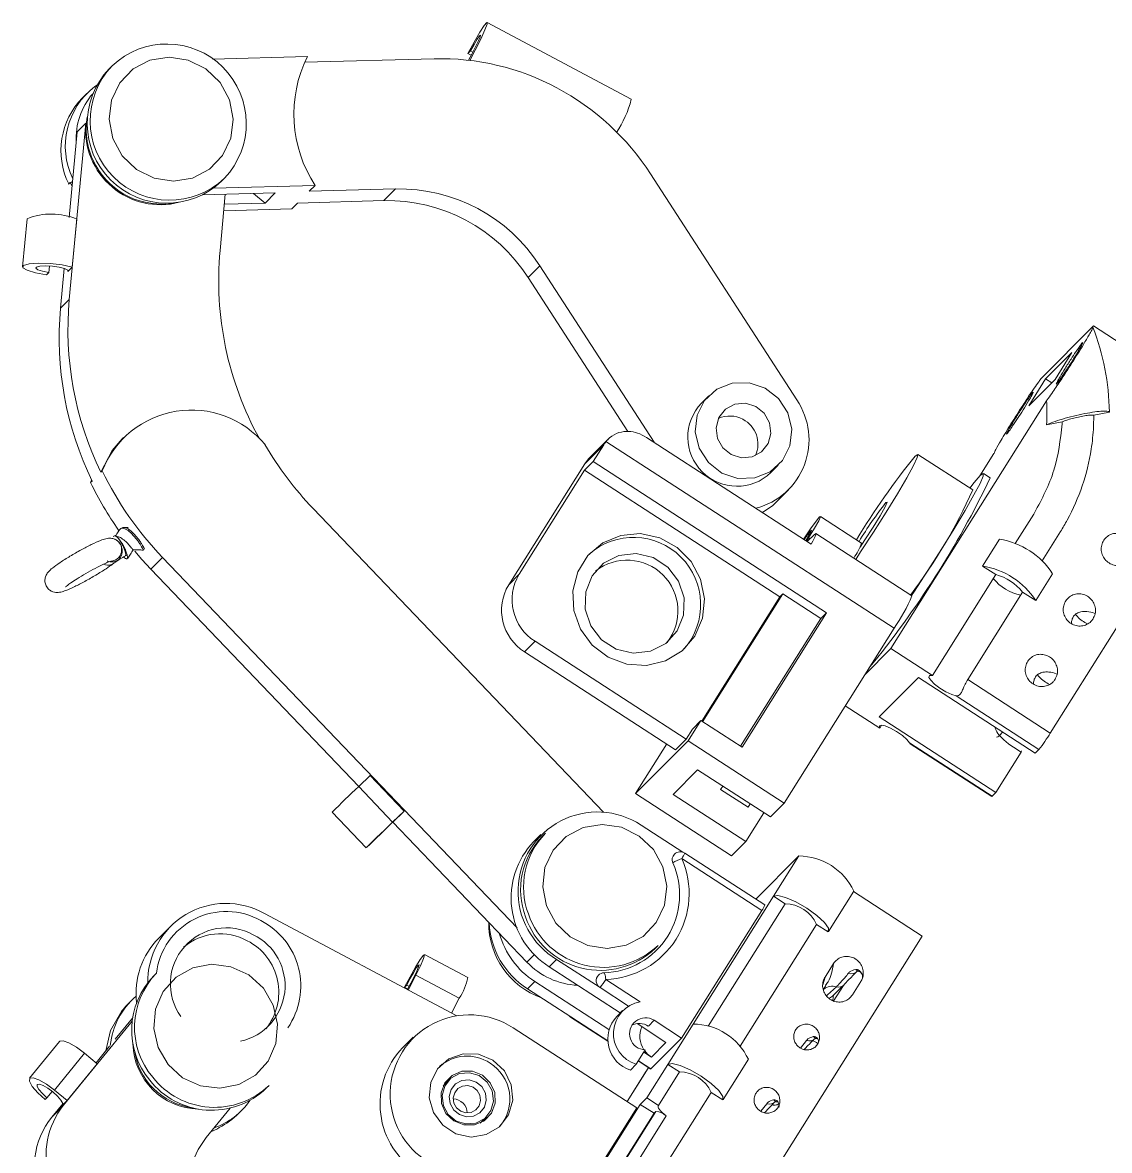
# Model space of a CAD drawing. Header units: millimetres. Extents: x 0 to 1189, y 0 to 841.
# Drawn here: x 272.78 to 286.06, y 567.4 to 581.17 of the extents above; entities that cross this region are included whole.
import ezdxf

# ---------------------------------------------------------------- set-up
doc = ezdxf.new("R2010")
doc.units = ezdxf.units.MM
doc.layers.get('0').update_dxf_attribs({"lineweight": 18})

msp = doc.modelspace()

# ---------------------------------------------------------------- linework, layer by layer
at = {"color": 7, "linetype": 'Continuous', "lineweight": 15}
for p, q in [((280.218, 580.2312), (278.4576, 581.1682)), ((275.1052, 580.7218), (276.2633, 580.7535)), ((278.2549, 580.8237), (278.2232, 580.792)), ((278.2232, 580.792), (278.2646, 580.7699)), ((278.2549, 580.8237), (278.285, 580.8077)), ((273.8777, 580.6389), (273.842, 580.6031)), ((276.2297, 580.683), (277.8122, 580.7263)), ((273.6679, 580.3871), (273.692, 580.4045)), ((273.5707, 580.3028), (273.5171, 580.2492)), ((273.3557, 577.7895), (273.5577, 579.9401)), ((273.5577, 579.9401), (273.4507, 579.8328)), ((273.3528, 578.7904), (273.4507, 579.8328)), ((275.2153, 579.2328), (275.251, 579.2686)), ((280.4528, 579.3208), (282.2379, 576.562)), ((273.3661, 579.2167), (273.3483, 579.1988)), ((273.3887, 579.1724), (273.3661, 579.2167)), ((276.3581, 579.1799), (275.1149, 579.1459)), ((276.2867, 579.1083), (276.3581, 579.1799)), ((277.34, 579.1372), (276.2867, 579.1083)), ((277.1972, 578.9941), (277.34, 579.1372)), ((275.8708, 579.0883), (274.9827, 579.064)), ((275.2605, 579.0716), (275.1961, 578.3857)), ((275.7459, 578.9631), (275.2491, 578.9495)), ((275.6045, 579.081), (275.7459, 578.9631)), ((275.8708, 579.0883), (275.7459, 578.9631)), ((276.0726, 578.8937), (276.144, 578.9653)), ((277.1972, 578.9941), (276.144, 578.9653)), ((276.0726, 578.8937), (275.2417, 578.871)), ((272.8398, 578.7736), (272.7848, 578.188)), ((273.4476, 578.7687), (273.3926, 578.1831)), ((273.1148, 578.1961), (273.1076, 578.1185)), ((273.2487, 577.6822), (273.2942, 578.1665)), ((273.3392, 578.1295), (273.3926, 578.1831)), ((279.1004, 578.2002), (278.9576, 578.0571)), ((280.4954, 576.0442), (279.1004, 578.2002)), ((273.079, 578.0899), (273.1076, 578.1185)), ((280.1747, 576.1762), (278.9576, 578.0571)), ((273.2487, 577.6822), (273.3557, 577.7895)), ((285.2203, 576.8207), (285.8627, 577.4645)), ((285.8627, 577.4645), (285.8546, 577.4514)), ((285.8627, 577.4645), (286.2818, 577.193)), ((285.7297, 577.2527), (285.7284, 577.2507)), ((285.599, 577.1394), (285.2778, 576.8175)), ((285.3928, 576.8112), (285.599, 577.1394)), ((285.2778, 576.8175), (285.0716, 576.4893)), ((285.0716, 576.4893), (285.3928, 576.8112)), ((285.2121, 576.8076), (285.2203, 576.8207)), ((285.3515, 576.7698), (285.2778, 576.8175)), ((281.1635, 576.6117), (281.0743, 576.5223)), ((285.2889, 576.5511), (283.388, 573.5258)), ((285.0873, 576.6088), (285.086, 576.6069)), ((285.8641, 576.2354), (285.868, 576.3748)), ((285.868, 576.3748), (286.056, 576.4134)), ((285.2893, 576.2561), (285.4803, 576.2953)), ((285.4803, 576.2953), (285.479, 576.2686)), ((274.0188, 576.1031), (274.0009, 576.0852)), ((279.9329, 576.0791), (279.701, 575.8466)), ((280.4022, 576.1046), (282.4135, 574.8017)), ((279.8809, 576.0138), (279.6489, 575.7813)), ((279.7517, 575.8083), (279.8809, 576.0138)), ((283.4263, 573.7744), (279.909, 576.0527)), ((279.6482, 575.7045), (279.7517, 575.8083)), ((279.7517, 575.8083), (282.6012, 573.9625)), ((284.387, 575.4626), (283.7166, 575.8969)), ((284.4753, 575.635), (284.6465, 575.9073)), ((273.7587, 575.6958), (273.7409, 575.6779)), ((278.7209, 574.3043), (279.6489, 575.7813)), ((279.6482, 575.7045), (278.8494, 574.433)), ((279.6482, 575.7045), (282.0337, 574.1593)), ((281.9238, 575.6747), (282.013, 575.7641)), ((284.6013, 575.6098), (284.5175, 575.6641)), ((273.6277, 575.5833), (273.616, 575.5528)), ((273.616, 575.5528), (273.6338, 575.5706)), ((281.9934, 575.3197), (282.1361, 575.4628)), ((276.3328, 575.2357), (279.8797, 571.5309)), ((283.0308, 574.8147), (282.528, 575.1405)), ((285.1316, 575.1672), (284.9055, 574.8073)), ((285.1422, 575.1843), (285.1316, 575.1672)), ((274.0025, 575.0005), (273.9854, 574.9913)), ((274.0738, 575.004), (274.0228, 575.005)), ((273.9224, 574.9119), (273.891, 574.894)), ((273.9176, 574.8582), (273.9104, 574.8612)), ((273.9403, 574.8926), (273.9314, 574.8928)), ((282.3578, 574.8378), (282.3819, 574.8763)), ((282.4553, 574.9194), (282.3675, 574.8315)), ((283.6454, 574.1706), (282.4721, 574.9307)), ((284.7135, 574.8608), (284.5073, 574.5326)), ((285.236, 574.5978), (285.4601, 574.9545)), ((274.2581, 574.729), (274.2666, 574.7335)), ((285.3349, 572.4956), (286.7785, 574.7932)), ((273.8894, 574.5612), (273.873, 574.5512)), ((274.058, 574.6218), (274.07, 574.6282)), ((274.0683, 574.6314), (274.0662, 574.64)), ((274.4925, 574.6395), (274.3497, 574.4964)), ((278.8236, 570.1156), (274.4925, 574.6395)), ((276.8903, 571.8428), (274.3497, 574.4964)), ((278.7209, 574.3043), (278.8494, 574.433)), ((284.6676, 574.4287), (283.8943, 573.1979)), ((284.5073, 574.5326), (284.6676, 574.4287)), ((285.3626, 574.4403), (285.1564, 574.1121)), ((281.0788, 572.6396), (282.0337, 574.1593)), ((281.0882, 572.6335), (282.0694, 574.1951)), ((282.0694, 574.1951), (282.0337, 574.1593)), ((282.5334, 573.8945), (282.0694, 574.1951)), ((284.3258, 573.1493), (284.9961, 574.216)), ((284.9961, 574.216), (285.1564, 574.1121)), ((281.5522, 572.3329), (282.5334, 573.8945)), ((281.57, 572.3214), (282.6012, 573.9625)), ((282.5334, 573.8945), (282.6012, 573.9625)), ((282.0858, 571.6409), (283.4263, 573.7744)), ((279.0428, 573.615), (278.9144, 573.4862)), ((279.0428, 573.615), (280.8866, 572.4207)), ((280.7581, 572.2919), (278.9144, 573.4862)), ((283.388, 573.5258), (283.0696, 573.2067)), ((283.388, 573.5258), (283.8943, 573.1979)), ((283.7268, 573.1739), (283.245, 572.691)), ((283.7268, 573.1739), (285.1515, 572.251)), ((284.3258, 573.1493), (285.3349, 572.4956)), ((285.1961, 572.2957), (284.187, 572.9494)), ((282.8309, 572.8268), (283.2519, 572.5541)), ((280.9125, 572.4009), (281.0672, 572.6471)), ((280.9637, 572.5434), (281.0672, 572.6471)), ((281.0672, 572.6471), (281.57, 572.3214)), ((283.245, 572.691), (284.6697, 571.7682)), ((280.8866, 572.4207), (280.9637, 572.5434)), ((283.2519, 572.5541), (283.2752, 572.5912)), ((280.2701, 571.7571), (280.9125, 572.4009)), ((280.6501, 572.3619), (280.2701, 571.7571)), ((280.8866, 572.4207), (280.7581, 572.2919)), ((280.9125, 572.4009), (282.0858, 571.6409)), ((283.616, 572.3771), (284.6251, 571.7235)), ((283.6244, 572.3642), (284.6194, 571.7197)), ((284.9799, 572.2618), (284.6697, 571.7682)), ((285.1515, 572.251), (285.1961, 572.2957)), ((277.0292, 571.9753), (276.8892, 571.8417)), ((277.0292, 571.9753), (277.4441, 571.5419)), ((281.0276, 572.0468), (280.7276, 571.7461)), ((281.9163, 571.4711), (281.0276, 572.0468)), ((276.8892, 571.8417), (277.3041, 571.4083)), ((281.3092, 571.8076), (281.3345, 571.848)), ((281.6444, 571.5905), (281.3092, 571.8076)), ((280.2701, 571.7571), (281.4434, 570.9971)), ((280.7276, 571.7461), (281.6163, 571.1704)), ((284.6251, 571.7235), (284.6697, 571.7682)), ((276.5649, 571.5284), (276.9798, 571.095)), ((277.4441, 571.5419), (277.3041, 571.4083)), ((277.3798, 571.4775), (277.4441, 571.5419)), ((281.6444, 571.5905), (281.6666, 571.6329)), ((281.6444, 571.5905), (281.6698, 571.6308)), ((281.9163, 571.4711), (282.0858, 571.6409)), ((278.9422, 569.6996), (277.3059, 571.4087)), ((281.8374, 571.5222), (281.6163, 571.1704)), ((277.1756, 571.2796), (277.2042, 571.3082)), ((277.2026, 571.3098), (277.2042, 571.3082)), ((279.1141, 571.2575), (279.0249, 571.1681)), ((279.171, 571.2721), (279.1353, 571.2363)), ((280.3375, 571.3717), (280.8479, 571.0411)), ((281.4434, 570.9971), (281.6163, 571.1704)), ((281.8488, 570.3964), (280.8704, 571.0303)), ((282.2624, 570.9942), (281.7378, 570.4684)), ((281.9531, 570.5019), (282.2624, 570.9942)), ((281.8123, 570.3304), (280.8339, 570.9642)), ((282.627, 570.0719), (282.9364, 570.5643)), ((280.9735, 568.9428), (281.9531, 570.5019)), ((282.0956, 570.4096), (281.9531, 570.5019)), ((283.771, 570.017), (282.9334, 570.5596)), ((275.7379, 570.2931), (278.0779, 569.0474)), ((280.8328, 568.7714), (281.8123, 570.3304)), ((281.1573, 568.9163), (282.0956, 570.4096)), ((282.4811, 570.1599), (281.5462, 568.6719)), ((282.6236, 570.0676), (282.4811, 570.1599)), ((274.5902, 570.1343), (274.4475, 569.9913)), ((280.8838, 565.4219), (283.771, 570.017)), ((280.5086, 569.866), (280.5443, 569.9018)), ((278.2209, 569.5114), (277.6928, 569.7926)), ((279.3064, 569.7306), (279.2172, 569.6412)), ((279.2172, 569.6412), (280.0841, 569.0797)), ((279.8364, 569.3873), (279.3064, 569.7306)), ((282.5837, 569.5162), (282.6868, 569.6803)), ((274.4212, 569.5646), (274.3873, 569.5306)), ((277.4955, 569.3575), (277.5879, 569.5392)), ((277.5879, 569.5392), (278.116, 569.258)), ((279.0387, 569.4624), (278.9495, 569.373)), ((279.0387, 569.4624), (279.9451, 568.8752)), ((279.9058, 569.4872), (280.3274, 569.2142)), ((283.022, 569.4631), (282.9189, 569.299)), ((277.4507, 569.3932), (277.4758, 569.4183)), ((277.4507, 569.3932), (277.4866, 569.3741)), ((277.4758, 569.4183), (277.5035, 569.4035)), ((278.9495, 569.373), (279.4795, 569.0296)), ((282.5629, 569.3615), (282.5953, 569.4131)), ((274.1141, 569.2286), (274.0784, 569.1928)), ((278.0236, 569.0763), (278.116, 569.258)), ((282.6878, 569.3005), (282.6791, 569.235)), ((274.0149, 569.122), (273.9971, 569.1041)), ((280.1113, 569.1069), (280.0399, 569.0354)), ((273.286, 567.9505), (274.1234, 568.9794)), ((274.1281, 569.0155), (273.9177, 568.7569)), ((279.4767, 569.0277), (279.9308, 568.7336)), ((280.288, 568.9475), (280.6419, 568.7183)), ((280.4262, 568.917), (280.4975, 568.9885)), ((280.4975, 568.9885), (280.8328, 568.7714)), ((280.6642, 568.4505), (280.9735, 568.9428)), ((277.5531, 568.7816), (277.4246, 568.6528)), ((280.2851, 567.9186), (278.7766, 568.8958)), ((280.8328, 568.7714), (280.458, 568.3958)), ((273.2374, 568.7306), (272.8708, 568.2802)), ((273.6827, 568.4703), (273.8477, 568.6729)), ((280.6419, 568.7183), (280.4634, 568.5395)), ((273.5426, 568.5858), (273.176, 568.1354)), ((273.6969, 568.4586), (273.5426, 568.5858)), ((280.2785, 568.4523), (280.3889, 568.628)), ((280.371, 568.5994), (280.4634, 568.5395)), ((281.3381, 568.0205), (281.6475, 568.5129)), ((273.6969, 568.4586), (273.3303, 568.0082)), ((280.399, 568.3662), (280.1662, 567.9956)), ((280.2072, 568.3808), (280.2785, 568.4523)), ((280.3036, 568.4921), (280.4552, 568.3939)), ((280.4025, 568.3705), (280.399, 568.3662)), ((280.4025, 568.3705), (280.4282, 568.4114)), ((280.4064, 568.0402), (280.6642, 568.4505)), ((280.5489, 567.9479), (280.8067, 568.3582)), ((280.8067, 568.3582), (280.6642, 568.4505)), ((277.9952, 568.2619), (277.9203, 568.1868)), ((277.9845, 568.2512), (277.9431, 568.2283)), ((273.1467, 568.1204), (273.0832, 568.0424)), ((273.3303, 568.0082), (273.176, 568.1354)), ((275.7588, 568.1586), (275.7945, 568.1943)), ((281.1922, 568.1085), (280.2573, 566.6206)), ((281.3346, 568.0162), (281.1922, 568.1085)), ((273.0618, 568.021), (273.0832, 568.0424)), ((273.1432, 567.8075), (273.2761, 567.9708)), ((273.1432, 567.8075), (273.286, 567.9505)), ((273.2732, 567.951), (273.3303, 568.0082)), ((280.3279, 567.9615), (279.2968, 566.3204)), ((280.4064, 568.0402), (280.3279, 567.9615)), ((280.4955, 567.853), (280.3279, 567.9615)), ((280.5489, 567.9479), (280.4064, 568.0402)), ((275.3187, 567.9141), (275.0289, 567.5581)), ((275.4234, 567.8508), (275.4591, 567.8866)), ((278.3733, 567.7347), (278.4483, 567.8099)), ((279.2539, 566.2775), (280.2851, 567.9186)), ((280.4955, 567.853), (279.8734, 566.8628)), ((280.5179, 567.8754), (280.4955, 567.853)), ((275.1845, 567.6799), (275.1667, 567.662)), ((275.0848, 567.6268), (275.1667, 567.662))]:
    msp.add_line(p, q, dxfattribs=at)
at = {"color": 8, "linetype": 'Continuous', "lineweight": 15}
for p, q in [((273.3404, 578.1422), (273.3392, 578.1295)), ((282.4003, 574.8644), (282.3819, 574.8763)), ((277.3794, 571.478), (277.3798, 571.4775)), ((279.0344, 569.792), (278.9422, 569.6996)), ((282.5837, 569.5162), (282.5564, 569.4231)), ((280.1827, 569.163), (279.8364, 569.3873)), ((282.6833, 569.2164), (282.8083, 569.4153)), ((279.4795, 569.0296), (279.9305, 568.7375)), ((282.2826, 568.6498), (282.3574, 568.742)), ((280.1667, 567.9953), (280.4025, 568.3705)), ((280.3052, 568.4948), (280.458, 568.3958)), ((273.2748, 567.953), (273.2732, 567.951)), ((281.7979, 567.8785), (281.8728, 567.9707)), ((279.88, 566.8601), (280.5179, 567.8754)), ((280.6441, 567.8217), (280.0019, 566.7996))]:
    msp.add_line(p, q, dxfattribs=at)
at = {"color": 7, "linetype": 'Continuous', "lineweight": 15}
for points in [[(278.2232, 580.792), (278.2976, 580.9294), (278.3676, 581.0492), (278.4226, 581.133), (278.4541, 581.1679), (278.4572, 581.1485), (278.4314, 581.0779), (278.3808, 580.9668), (278.313, 580.8324), (278.2448, 580.7064)], [(278.2549, 580.8237), (278.2981, 580.902), (278.3367, 580.966), (278.3643, 581.0052), (278.3764, 581.0133), (278.3709, 580.9888), (278.3488, 580.9358), (278.3137, 580.863), (278.2714, 580.7823), (278.2295, 580.7082)], [(274.1338, 580.6016), (273.9721, 580.4338), (273.8718, 580.2224), (273.8429, 579.9882), (273.888, 579.7542), (274.0029, 579.5432), (274.1762, 579.3759), (274.391, 579.2686), (274.6263, 579.2319), (274.859, 579.2694), (275.0663, 579.3773), (275.228, 579.5452), (275.3283, 579.7566), (275.3572, 579.9907), (275.3121, 580.2248), (275.1972, 580.4358), (275.0239, 580.6031), (274.8091, 580.7104), (274.5738, 580.7471), (274.3411, 580.7096), (274.1338, 580.6016)], [(273.3926, 578.1831), (273.2678, 578.21), (273.1218, 578.2274), (272.9795, 578.2325), (272.8649, 578.2244), (272.7975, 578.2044), (272.7886, 578.1759), (272.8398, 578.1437), (272.9424, 578.1133), (273.079, 578.0899)], [(273.1076, 578.1185), (273.0294, 578.1321), (272.9718, 578.1496), (272.9452, 578.168), (272.9544, 578.1839), (272.9977, 578.1945), (273.0674, 578.1978), (273.1507, 578.1932), (273.2327, 578.1816), (273.2985, 578.1651), (273.3363, 578.1466), (273.3392, 578.1295)], [(281.3244, 575.6688), (281.5209, 575.604), (281.7256, 575.6096), (281.9137, 575.6849), (282.0625, 575.8209), (282.1542, 576.0012), (282.1775, 576.204), (282.1298, 576.4049), (282.0168, 576.5796), (281.8521, 576.707), (281.6556, 576.7719), (281.4509, 576.7663), (281.2628, 576.6909), (281.114, 576.5549), (281.0223, 576.3746), (280.9989, 576.1718), (281.0467, 575.9709), (281.1597, 575.7962), (281.3244, 575.6688)], [(281.4387, 575.8937), (281.5646, 575.8552), (281.6941, 575.8673), (281.8075, 575.9282), (281.8875, 576.0286), (281.922, 576.1533), (281.9056, 576.2833), (281.8409, 576.3987), (281.7378, 576.4821), (281.6119, 576.5206), (281.4823, 576.5085), (281.369, 576.4476), (281.289, 576.3472), (281.2545, 576.2225), (281.2709, 576.0925), (281.3356, 575.9771), (281.4387, 575.8937)], [(274.0009, 576.0852), (273.8803, 575.9423), (273.7409, 575.6779)], [(279.6489, 575.7813), (279.6956, 575.8411), (279.701, 575.8466)], [(282.9585, 574.6156), (283.0186, 574.7058), (283.1772, 574.9488), (283.3301, 575.1901), (283.4676, 575.4148), (283.5812, 575.6085), (283.6636, 575.7592), (283.7097, 575.8574), (283.7167, 575.8969), (283.684, 575.8752)], [(283.6402, 574.174), (283.6683, 574.2162), (283.8393, 574.4775), (284.0062, 574.7394), (284.1606, 574.9888), (284.2946, 575.2131), (284.4017, 575.401), (284.4765, 575.5433), (284.5151, 575.6327), (284.5157, 575.6647), (284.4782, 575.6378)], [(284.4782, 575.6378), (284.4045, 575.5533), (284.3514, 575.4857)], [(281.9934, 575.3197), (281.9446, 575.2746), (281.82, 575.1862)], [(283.011, 574.7641), (283.0707, 574.8534), (283.1698, 575.0074), (283.2561, 575.1486), (283.3166, 575.2555), (283.3419, 575.3118), (283.3282, 575.309)], [(282.3819, 574.8763), (282.4554, 574.9964), (282.5068, 575.0874), (282.5284, 575.1354), (282.5168, 575.133), (282.4737, 575.0806), (282.4059, 574.9862), (282.3235, 574.8643), (282.3216, 574.8613)], [(282.4136, 574.9689), (282.4195, 574.9701), (282.4087, 574.9461), (282.383, 574.9006), (282.3484, 574.8439)], [(280.9932, 573.6788), (281.0873, 573.8969), (281.1119, 574.1352), (281.065, 574.3725), (280.9506, 574.5877), (280.7789, 574.7617), (280.5652, 574.879), (280.3285, 574.9292), (280.0898, 574.9079), (279.8702, 574.817), (279.6894, 574.6644), (279.5634, 574.4639), (279.5034, 574.2331), (279.5147, 573.9926), (279.5962, 573.7638), (279.7409, 573.567), (279.9357, 573.4197), (280.1635, 573.335), (280.4039, 573.3204), (280.6356, 573.3771), (280.838, 573.5003), (280.9932, 573.6788)], [(282.4135, 574.8017), (282.4339, 574.8389), (282.4503, 574.8703), (282.4624, 574.8955), (282.4701, 574.9142), (282.4732, 574.926), (282.4717, 574.9308), (282.4657, 574.9286), (282.4553, 574.9194)], [(274.3497, 574.4964), (274.2402, 574.6153), (274.1554, 574.7143)], [(274.0662, 574.64), (274.0657, 574.6352), (274.0647, 574.6311), (274.0634, 574.6277), (274.0616, 574.6248), (274.0595, 574.6227), (274.057, 574.6213), (274.0541, 574.6205), (274.0509, 574.6205)], [(280.7792, 573.7409), (280.6385, 573.5872), (280.4521, 573.4926), (280.2426, 573.4686), (280.035, 573.518), (279.8546, 573.6349), (279.7229, 573.8052), (279.6561, 574.0083), (279.662, 574.2197), (279.74, 574.414), (279.8806, 574.5677), (280.067, 574.6623), (280.2766, 574.6863), (280.4841, 574.6369), (280.6646, 574.52), (280.7962, 574.3497), (280.8631, 574.1466), (280.8572, 573.9352), (280.7792, 573.7409)], [(284.187, 572.9494), (284.1304, 572.9662), (284.0602, 572.9994), (283.9869, 573.0439), (283.9219, 573.0929), (283.8749, 573.139), (283.8532, 573.1751), (283.86, 573.1958), (283.8943, 573.1979)], [(283.2519, 572.5541), (283.247, 572.5815), (283.2706, 572.5913), (283.3191, 572.582), (283.3851, 572.5549), (283.4585, 572.5143), (283.5281, 572.4662), (283.5834, 572.418), (283.616, 572.3771)], [(284.6251, 571.7235), (284.6201, 571.7196), (284.6194, 571.7197)], [(277.3041, 571.4083), (277.2028, 571.3114), (277.1071, 571.2194), (277.0316, 571.1464), (276.9879, 571.1034), (276.9825, 571.0971), (277.0162, 571.1284), (277.0841, 571.1924), (277.1756, 571.2796)], [(277.2042, 571.3082), (277.1533, 571.2598), (277.1156, 571.2242), (277.0969, 571.2068), (277.0999, 571.2103), (277.1242, 571.2342), (277.1661, 571.2748), (277.2192, 571.3259), (277.2755, 571.3797), (277.3264, 571.4281), (277.3641, 571.4637), (277.3828, 571.4811), (277.3798, 571.4775)], [(279.1825, 570.3842), (279.2982, 570.1737), (279.4723, 570.0071), (279.6875, 569.9008), (279.9229, 569.8652), (280.1554, 569.9037), (280.3623, 570.0125), (280.5232, 570.1812), (280.6225, 570.393), (280.6504, 570.6273), (280.6042, 570.8612), (280.4884, 571.0717), (280.3144, 571.2383), (280.0992, 571.3446), (279.8638, 571.3803), (279.6313, 571.3418), (279.4244, 571.2329), (279.2635, 571.0643), (279.1642, 570.8524), (279.1363, 570.6181), (279.1825, 570.3842)], [(281.9531, 570.5019), (282.0059, 570.5127), (282.1018, 570.4889), (282.226, 570.4339), (282.3597, 570.3563), (282.4826, 570.2677), (282.5758, 570.1818), (282.6254, 570.1115), (282.6236, 570.0676)], [(277.5879, 569.5392), (277.6445, 569.6553), (277.682, 569.7429), (277.6945, 569.7883), (277.6802, 569.7843), (277.6411, 569.7315), (277.5836, 569.6383), (277.5166, 569.5192), (277.4507, 569.3932)], [(274.5613, 568.4499), (274.7397, 568.2879), (274.9575, 568.1874), (275.1936, 568.1581), (275.4247, 568.2029), (275.6284, 568.3174), (275.7845, 568.4905), (275.878, 568.7052), (275.8995, 568.9404), (275.847, 569.1731), (275.7257, 569.3806), (275.5474, 569.5426), (275.3295, 569.6431), (275.0935, 569.6724), (274.8623, 569.6276), (274.6587, 569.5131), (274.5025, 569.34), (274.4091, 569.1254), (274.3875, 568.8901), (274.44, 568.6574), (274.5613, 568.4499)], [(277.4758, 569.4183), (277.5157, 569.4952), (277.5569, 569.5689), (277.5929, 569.6278), (277.6179, 569.6624), (277.628, 569.6674), (277.6216, 569.6419), (277.5997, 569.59), (277.5658, 569.5199), (277.5253, 569.4427), (277.4845, 569.3705), (277.4812, 569.3651)], [(282.8282, 569.4381), (282.8193, 569.4261), (282.8158, 569.4223)], [(274.0149, 569.122), (274.0465, 569.1591), (274.0784, 569.1928)], [(273.9971, 569.1041), (273.859, 568.8638), (273.802, 568.6168)], [(279.4577, 569.0438), (279.4595, 569.0418), (279.4767, 569.0277)], [(273.5426, 568.5858), (273.4438, 568.6593), (273.3514, 568.713), (273.2794, 568.7385), (273.2387, 568.7321), (273.2374, 568.7306)], [(278.5291, 568.5019), (278.3536, 568.5751), (278.1655, 568.5807), (277.9904, 568.5181), (277.8518, 568.3957), (277.7685, 568.23), (277.7517, 568.0434), (277.8036, 567.8611), (277.9174, 567.7077), (278.0775, 567.6039), (278.2625, 567.5638), (278.4472, 567.5928), (278.6068, 567.6869), (278.7197, 567.8335), (278.7706, 568.0127), (278.7527, 568.2004), (278.6684, 568.3711), (278.5291, 568.5019)], [(280.4634, 568.5395), (280.4174, 568.576), (280.3818, 568.6167)], [(278.4006, 568.3185), (278.2782, 568.3678), (278.1478, 568.3672), (278.0291, 568.3167), (277.9404, 568.224), (277.895, 568.1032), (277.8999, 567.9727), (277.9543, 567.8523), (278.05, 567.7605), (278.1724, 567.7111), (278.3028, 567.7117), (278.4215, 567.7622), (278.5102, 567.8549), (278.5556, 567.9757), (278.5507, 568.1062), (278.4963, 568.2266), (278.4006, 568.3185)], [(280.458, 568.3958), (280.4555, 568.3939), (280.4552, 568.3939)], [(280.6642, 568.4505), (280.717, 568.4613), (280.8129, 568.4375), (280.9371, 568.3825), (281.0708, 568.3049), (281.1937, 568.2163), (281.2869, 568.1304), (281.3364, 568.0601), (281.3346, 568.0162)], [(273.176, 568.1354), (273.0772, 568.209), (272.9848, 568.2626), (272.9128, 568.2881), (272.8721, 568.2817), (272.8691, 568.2443), (272.904, 568.1817), (272.9717, 568.1032), (273.0618, 568.021)], [(278.3625, 568.3127), (278.244, 568.349), (278.1221, 568.3377), (278.0154, 568.2804), (277.9401, 568.1858), (277.9077, 568.0685), (277.923, 567.9461), (277.9839, 567.8375), (278.081, 567.759), (278.1995, 567.7227), (278.3214, 567.7341), (278.4281, 567.7914), (278.5034, 567.8859), (278.5358, 568.0033), (278.5204, 568.1256), (278.4596, 568.2343), (278.3625, 568.3127)], [(278.3229, 568.2349), (278.3927, 568.1785), (278.4364, 568.1004), (278.4475, 568.0125), (278.4242, 567.9281), (278.3701, 567.8602), (278.2933, 567.819), (278.2057, 567.8108), (278.1206, 567.8369), (278.0508, 567.8933), (278.0071, 567.9714), (277.996, 568.0593), (278.0193, 568.1437), (278.0734, 568.2116), (278.1501, 568.2528), (278.2377, 568.261), (278.3229, 568.2349)], [(273.0832, 568.0424), (273.0269, 568.0938), (272.9846, 568.1429), (272.9628, 568.182), (272.9647, 568.2054), (272.9901, 568.2094), (273.0351, 568.1934), (273.0929, 568.1599), (273.1546, 568.114), (273.2109, 568.0626), (273.2532, 568.0135), (273.2751, 567.9744), (273.2732, 567.951)], [(278.2858, 568.1722), (278.2228, 568.1915), (278.1581, 568.1855), (278.1014, 568.155), (278.0614, 568.1048), (278.0442, 568.0425), (278.0523, 567.9775), (278.0847, 567.9198), (278.1363, 567.8781), (278.1992, 567.8588), (278.264, 567.8648), (278.3207, 567.8953), (278.3607, 567.9455), (278.3779, 568.0078), (278.3697, 568.0728), (278.3374, 568.1305), (278.2858, 568.1722)], [(280.5489, 567.9479), (280.5448, 567.9399), (280.5457, 567.929), (280.5514, 567.9154), (280.5618, 567.8996), (280.5767, 567.8818), (280.5958, 567.8626), (280.6184, 567.8424), (280.6441, 567.8217)], [(278.4147, 567.7576), (278.4175, 567.7619), (278.4376, 567.7991)]]:
    msp.add_lwpolyline(points, dxfattribs=at)
at = {"color": 8, "linetype": 'Continuous', "lineweight": 15}
for points in [[(273.9249, 574.6112), (273.8735, 574.5936), (273.8642, 574.5927)], [(279.8852, 569.5693), (279.8856, 569.5693), (279.8893, 569.5671), (279.8929, 569.5611), (279.8964, 569.5515), (279.8995, 569.5389), (279.9022, 569.5235), (279.9043, 569.5061), (279.9058, 569.4872)], [(282.6019, 569.2885), (282.6141, 569.2982), (282.7233, 569.397), (282.7233, 569.397)], [(279.4795, 569.0296), (279.477, 569.0277), (279.4767, 569.0277)]]:
    msp.add_lwpolyline(points, dxfattribs=at)
at = {"color": 7, "linetype": 'Continuous', "lineweight": 15}
for centre, radius, start, end in [((274.5466, 579.9359), 0.9703, 316.54918, 133.57605), ((277.6785, 580.0491), 1.5809, 153.54124, 213.3569), ((277.8884, 577.7135), 3.0137, 61.8704, 91.44896), ((274.5449, 579.9342), 0.9703, 136.41591, 313.70931), ((274.223, 579.6585), 0.916, 127.30708, 205.61863), ((277.8536, 577.639), 3.0959, 32.90558, 61.9541), ((274.1739, 579.6048), 0.9201, 135.5485, 206.18381), ((274.2977, 579.7436), 0.8599, 139.70411, 182.58523), ((278.9451, 580.5581), 1.3143, 326.1296, 345.596), ((274.4692, 579.8595), 0.915, 174.94666, 284.53352), ((274.4593, 579.8658), 0.8964, 169.72907, 209.45551), ((274.4788, 579.8665), 0.9137, 208.89311, 280.06095), ((277.3835, 577.0967), 2.0409, 32.72905, 91.22285), ((277.2408, 576.9536), 2.0409, 32.72985, 91.22265), ((273.1377, 578.0316), 0.7996, 67.19896, 111.87279), ((279.1886, 578.0223), 4.009, 174.79967, 208.83226), ((277.3377, 577.4249), 3.9986, 174.76887, 205.90557), ((277.2306, 577.3176), 3.9986, 174.7687, 205.90575), ((283.066, 576.3718), 2.9903, 0.79741, 21.16557), ((281.5083, 576.1078), 0.6001, 136.32108, 313.80409), ((281.5247, 576.0752), 0.8635, 284.36556, 34.32101), ((283.1189, 576.4007), 2.1752, 356.18737, 3.96427), ((274.8466, 575.2706), 1.168, 39.69013, 158.6499), ((281.4214, 576.0312), 0.334, 61.50238, 114.43592), ((281.4227, 576.0209), 0.3425, 336.29457, 62.51662), ((279.3117, 578.0884), 4.1245, 210.15409, 223.75962), ((280.2003, 575.8129), 0.3773, 140.53649, 147.84323), ((291.3113, 569.7539), 9.7799, 141.25146, 148.55617), ((277.4669, 577.4886), 4.1188, 205.80238, 223.76678), ((277.3145, 577.3399), 4.1076, 205.78994, 215.20397), ((274.2696, 580.5679), 11.4598, 320.54804, 334.36394), ((278.3495, 578.1686), 6.6162, 322.8996, 335.8585), ((287.2056, 572.2677), 4.9278, 141.89, 148.60042), ((283.3202, 574.2207), 1.1754, 140.46825, 147.32373), ((280.2446, 574.0625), 0.8211, 318.83487, 131.29069), ((284.568, 573.925), 0.9471, 32.96604, 81.16552), ((282.3015, 575.0803), 0.7762, 324.64339, 339.99442), ((280.1665, 573.9841), 0.6215, 321.87448, 128.25114), ((279.363, 574.1226), 0.6001, 148.85, 237.76499), ((284.3618, 573.5967), 0.9471, 32.96604, 81.16552), ((284.5115, 573.8278), 0.6209, 38.69549, 75.43567), ((279.2344, 573.9938), 0.6001, 148.84947, 237.76668), ((281.6771, 575.0004), 2.1361, 324.97371, 337.14263), ((283.749, 573.4488), 1.8503, 321.45231, 328.99318), ((288.4383, 559.5649), 16.8553, 133.25083, 134.78371), ((279.8045, 570.5622), 0.9693, 56.63782, 239.07872), ((279.8354, 570.6164), 0.9334, 135.37481, 200.69365), ((279.7425, 570.4829), 0.9922, 136.32487, 238.03262), ((279.7997, 570.5806), 0.9334, 135.37462, 200.69478), ((280.8142, 570.9492), 0.0967, 135.51243, 203.66417), ((280.816, 570.9463), 0.1, 57.06606, 135.06266), ((282.2583, 570.2445), 0.7497, 25.24342, 89.68188), ((279.8545, 570.5214), 0.9541, 271.65065, 24.06565), ((279.8756, 570.5363), 1.0495, 271.65069, 24.06552), ((281.002, 570.4903), 0.5029, 109.53849, 123.34139), ((275.2702, 569.4594), 0.956, 60.70662, 181.40883), ((275.2727, 569.4563), 0.8605, 60.6909, 172.92583), ((279.8765, 570.601), 0.9669, 198.9782, 313.68773), ((281.5206, 570.5348), 0.3562, 324.97794, 337.13877), ((282.0983, 569.9914), 0.4182, 23.75534, 90.37693), ((275.282, 569.4064), 0.9, 325.60612, 62.76019), ((279.4489, 570.1766), 0.972, 179.47001, 250.36037), ((279.5021, 570.2317), 1.0212, 182.90174, 237.2418), ((279.8408, 570.5652), 0.9669, 198.97787, 313.68878), ((275.273, 569.4342), 0.6832, 61.26797, 215.76803), ((275.1965, 569.354), 0.6909, 61.29662, 130.10062), ((275.2971, 569.4105), 0.6932, 282.58225, 63.95885), ((279.5969, 570.3257), 1.0281, 195.54126, 237.11536), ((275.1272, 569.3188), 0.9562, 135.30821, 186.77168), ((275.2076, 569.3305), 0.7065, 320.63321, 63.00135), ((279.6057, 570.3312), 0.9161, 223.59208, 267.43953), ((283.0182, 569.6669), 0.0827, 223.31646, 259.83486), ((275.0656, 568.8673), 0.9488, 135.79334, 219.99456), ((275.1014, 568.9031), 0.9489, 135.79506, 219.99287), ((277.5668, 569.6339), 0.6655, 325.61491, 349.3967), ((279.8887, 569.4714), 0.0991, 136.20752, 238.1515), ((279.888, 569.4694), 0.1, 91.61072, 135.06266), ((279.1142, 569.9628), 0.9235, 321.44832, 329.00268), ((274.7528, 568.5934), 0.9006, 130.15593, 174.36487), ((280.3924, 568.8275), 0.3921, 99.55244, 253.11632), ((278.2435, 568.0862), 0.9693, 56.63782, 239.07872), ((280.3311, 568.7611), 0.4001, 136.72352, 251.94672), ((280.3922, 568.8236), 0.1957, 57.41973, 269.05112), ((280.3175, 568.7528), 0.1969, 56.50261, 118.99503), ((280.6198, 568.7943), 0.2968, 157.10326, 213.69917), ((280.9694, 568.1932), 0.7497, 25.24299, 89.68232), ((282.5019, 568.846), 0.0827, 222.06124, 258.44243), ((274.9499, 568.7212), 0.8167, 181.33891, 268.78687), ((278.1423, 567.9676), 0.9922, 136.32544, 238.03238), ((274.9622, 568.7335), 0.8186, 187.60748, 262.51767), ((278.2117, 568.0444), 0.5072, 56.2583, 131.51415), ((278.2196, 568.028), 0.5167, 319.21621, 57.99583), ((280.8094, 567.94), 0.4182, 23.758, 90.37427), ((275.0934, 568.8489), 0.9588, 218.0839, 313.94844), ((275.1291, 568.8846), 0.9588, 218.08521, 313.94714), ((274.0392, 567.345), 0.9665, 141.20249, 196.87383), ((274.827, 568.5174), 0.893, 289.45359, 325.22656), ((278.0406, 567.8544), 0.1735, 1.17162, 88.95283), ((282.0173, 568.0747), 0.0827, 222.06124, 258.44243), ((273.8812, 567.2087), 0.9503, 140.94679, 173.74317), ((274.7922, 568.4809), 0.8919, 296.09588, 315.05138), ((280.5149, 567.6932), 0.1823, 44.85063, 89.0569), ((275.7821, 566.9525), 0.9665, 141.20152, 196.87451)]:
    msp.add_arc(centre, radius, start, end, dxfattribs=at)
at = {"color": 8, "linetype": 'Continuous', "lineweight": 15}
for centre, radius, start, end in [((274.5805, 579.9699), 0.9703, 136.41531, 313.70992), ((273.8552, 574.7326), 0.14, 299.89797, 67.03651), ((273.8286, 574.6609), 0.1183, 242.35155, 292.02387), ((285.089, 574.7457), 0.5787, 218.88731, 258.41382), ((280.5425, 571.1685), 0.3558, 324.97097, 337.14575), ((282.9073, 569.6529), 0.0958, 247.44875, 321.02073), ((282.6724, 569.2249), 0.1794, 73.51808, 125.72802), ((282.7475, 569.4901), 0.0963, 255.45659, 315.18737), ((282.6074, 569.3514), 0.0952, 282.49452, 314.03098), ((282.3914, 568.8314), 0.0956, 249.20505, 321.24791), ((282.331, 568.4525), 0.304, 56.79633, 70.82434), ((281.9067, 568.0601), 0.0956, 249.20505, 321.24791)]:
    msp.add_arc(centre, radius, start, end, dxfattribs=at)
at = {"color": 7, "linetype": 'Continuous', "lineweight": 15}
for points, knots in [([(273.3483, 579.1988), (273.3473, 579.1978), (273.3455, 579.1958), (273.348, 579.1966), (273.3568, 579.2021), (273.3732, 579.2134), (273.3876, 579.224), (273.3939, 579.2286)], [0, 0, 0, 0, 0.010465458, 0.019134285, 0.034159019, 0.049171871, 0.060934744, 0.060934744, 0.060934744, 0.060934744]), ([(285.2889, 576.5511), (285.2917, 576.555), (285.3101, 576.5797), (285.3638, 576.6559), (285.4686, 576.8114), (285.6041, 577.0201), (285.7278, 577.2185), (285.7962, 577.3345), (285.8323, 577.3996), (285.8517, 577.4374), (285.8538, 577.4475), (285.8546, 577.4514)], [0, 0, 0, 0, 0.0182367, 0.1164756, 0.2723829, 0.4902258, 0.7094163, 0.85347, 0.8945969, 0.9979955, 1.0646048, 1.0646048, 1.0646048, 1.0646048]), ([(285.7283, 577.2611), (285.7236, 577.2556), (285.714, 577.2447), (285.6849, 577.2046), (285.6424, 577.1428), (285.5824, 577.0516), (285.5144, 576.9444), (285.4576, 576.8507), (285.4208, 576.7866), (285.4116, 576.7673), (285.4078, 576.7593)], [0, 0, 0, 0, 0.04832283, 0.09646566, 0.16111915, 0.24672128, 0.35490241, 0.46408964, 0.54137722, 0.59604237, 0.59604237, 0.59604237, 0.59604237]), ([(285.7284, 577.2507), (285.7275, 577.2487), (285.7222, 577.2372), (285.7014, 577.1992), (285.6543, 577.1201), (285.5882, 577.0144), (285.5207, 576.9106), (285.4728, 576.8394), (285.4527, 576.8108), (285.447, 576.8027)], [0, 0, 0, 0, 0.01572166, 0.09038699, 0.18341413, 0.30082819, 0.41936469, 0.4982953, 0.52934279, 0.52934279, 0.52934279, 0.52934279]), ([(285.7297, 577.2527), (285.7314, 577.2567), (285.7348, 577.2643), (285.7319, 577.2624), (285.7306, 577.2615)], [0, 0, 0, 0, 0.007069449, 0.013164807, 0.013164807, 0.013164807, 0.013164807]), ([(284.6465, 575.9073), (284.6469, 575.9087), (284.6498, 575.9179), (284.6721, 575.9626), (284.739, 576.0803), (284.8509, 576.2653), (284.9796, 576.4687), (285.0722, 576.6089), (285.1339, 576.6997), (285.1769, 576.7611), (285.2022, 576.7945), (285.2121, 576.8076)], [0, 0, 0, 0, 0.0182352, 0.116447, 0.272308, 0.4900931, 0.7092353, 0.8532415, 0.8943608, 0.9977286, 1.0643233, 1.0643233, 1.0643233, 1.0643233]), ([(285.4068, 576.7531), (285.4067, 576.7527), (285.406, 576.7496), (285.4144, 576.7589), (285.4295, 576.7783), (285.4418, 576.7955), (285.447, 576.8027)], [0, 0, 0, 0, 0.003526051, 0.028139936, 0.050304241, 0.066105125, 0.066105125, 0.066105125, 0.066105125]), ([(284.8046, 576.1589), (284.8025, 576.1543), (284.7979, 576.1443), (284.7995, 576.143), (284.8057, 576.1487), (284.8177, 576.1633), (284.8459, 576.2023), (284.8914, 576.2686), (284.9529, 576.362), (285.0229, 576.4721), (285.0795, 576.565), (285.1137, 576.6252), (285.1271, 576.6526), (285.1271, 576.659), (285.1158, 576.6471), (285.1001, 576.6266), (285.0897, 576.6122), (285.0873, 576.6088)], [0, 0, 0, 0, 0.02898943, 0.06253864, 0.0709737, 0.10811126, 0.14500957, 0.20074522, 0.28100972, 0.3635483, 0.45764893, 0.51519755, 0.5610714, 0.59981968, 0.63867417, 0.67533476, 0.68644091, 0.68644091, 0.68644091, 0.68644091]), ([(285.086, 576.6069), (285.0833, 576.6031), (285.0678, 576.5814), (285.0305, 576.5269), (284.9693, 576.4336), (284.9015, 576.3262), (284.8461, 576.2345), (284.8155, 576.1807), (284.807, 576.1637), (284.8046, 576.1589)], [0, 0, 0, 0, 0.01571921, 0.09038555, 0.18340942, 0.30081936, 0.41934891, 0.4982774, 0.52932652, 0.52932652, 0.52932652, 0.52932652]), ([(286.056, 576.4134), (286.0484, 576.4178), (286.0333, 576.4266), (285.9578, 576.4251), (285.852, 576.4124), (285.7216, 576.3885), (285.581, 576.356), (285.448, 576.3184), (285.3461, 576.2833), (285.306, 576.2641), (285.2893, 576.2561)], [0, 0, 0, 0, 0.09861095, 0.19719236, 0.29733967, 0.40018974, 0.5054764, 0.61176552, 0.71654054, 0.79223329, 0.79223329, 0.79223329, 0.79223329]), ([(285.4803, 576.2953), (285.4974, 576.3018), (285.5317, 576.3148), (285.6021, 576.3351), (285.6778, 576.3534), (285.7526, 576.3678), (285.8161, 576.3761), (285.8527, 576.3774), (285.8646, 576.3754), (285.868, 576.3748)], [0, 0, 0, 0, 0.06061397, 0.12119847, 0.18339081, 0.24697302, 0.31058626, 0.37298662, 0.39816038, 0.39816038, 0.39816038, 0.39816038]), ([(285.479, 576.2686), (285.4566, 576.0764), (285.4117, 575.692), (285.2321, 575.3535), (285.1422, 575.1843)], [0, 0, 0, 0, 0.5727799, 1.1455502, 1.1455502, 1.1455502, 1.1455502]), ([(285.4601, 574.9545), (285.4879, 575.0008), (285.5941, 575.1776), (285.7353, 575.5097), (285.8352, 575.8974), (285.8562, 576.1431), (285.8641, 576.2354)], [0, 0, 0, 0, 0.1632396, 0.6221206, 1.0809251, 1.3570514, 1.3570514, 1.3570514, 1.3570514]), ([(280.4022, 576.1046), (280.3667, 576.1242), (280.2959, 576.1632), (280.1805, 576.1835), (280.0635, 576.169), (279.969, 576.1184), (279.9233, 576.0684), (279.909, 576.0527)], [0, 0, 0, 0, 0.11250667, 0.22445256, 0.34976696, 0.48439816, 0.54555597, 0.54555597, 0.54555597, 0.54555597]), ([(273.9704, 574.9768), (273.9594, 574.9594), (273.9429, 574.9334), (273.9265, 574.9078), (273.9211, 574.8992)], [0, 0, 0, 0, 0.061190754, 0.091938654, 0.091938654, 0.091938654, 0.091938654]), ([(274.2574, 574.7301), (274.2578, 574.7303), (274.2589, 574.7308), (274.2528, 574.7446), (274.2398, 574.7678), (274.2208, 574.7998), (274.1955, 574.8363), (274.1654, 574.8749), (274.133, 574.9131), (274.0986, 574.9466), (274.0647, 574.9732), (274.0337, 574.9912), (274.0061, 574.9976), (273.984, 574.9936), (273.9749, 574.9819), (273.9706, 574.9763)], [0, 0, 0, 0, 0.02348244, 0.05684695, 0.09045473, 0.12323588, 0.15668074, 0.19023891, 0.22300085, 0.25650847, 0.29001777, 0.32277979, 0.35634498, 0.38978478, 0.41982095, 0.41982095, 0.41982095, 0.41982095]), ([(274.2749, 574.7391), (274.275, 574.7402), (274.2752, 574.7426), (274.267, 574.7592), (274.2523, 574.785), (274.2316, 574.8186), (274.2047, 574.8559), (274.1738, 574.8947), (274.1408, 574.932), (274.1062, 574.9637), (274.073, 574.9883), (274.043, 575.003), (274.0186, 575.0072), (274.0076, 575.0016), (274.0032, 574.9992)], [0, 0, 0, 0, 0.02817841, 0.06305714, 0.09780761, 0.13187533, 0.16679843, 0.20146967, 0.2355776, 0.27054019, 0.30512224, 0.339295, 0.37427909, 0.39828614, 0.39828614, 0.39828614, 0.39828614]), ([(273.9104, 574.8612), (273.8941, 574.8661), (273.8661, 574.8746), (273.829, 574.8726), (273.7883, 574.865), (273.7304, 574.8448), (273.6303, 574.8), (273.4986, 574.7316), (273.3621, 574.6534), (273.2369, 574.5744), (273.1526, 574.5131), (273.1073, 574.473), (273.0748, 574.4315), (273.0567, 574.3803), (273.0571, 574.3279), (273.0771, 574.277), (273.1128, 574.239), (273.1536, 574.2181), (273.1911, 574.2105), (273.225, 574.211), (273.2643, 574.2182), (273.3197, 574.2367), (273.4151, 574.2787), (273.5462, 574.3461), (273.6828, 574.4238), (273.8055, 574.5002), (273.8625, 574.5416), (273.8892, 574.5611)], [0, 0, 0, 0, 0.0457578, 0.0789149, 0.1226551, 0.2186256, 0.3489556, 0.4714784, 0.5998448, 0.7272623, 0.859337, 0.9488965, 1.0089662, 1.0522732, 1.0962458, 1.1422003, 1.1885894, 1.2262849, 1.2604151, 1.2943487, 1.3364737, 1.4242855, 1.5553698, 1.6783805, 1.8072059, 1.9345524, 2.0468393, 2.0468393, 2.0468393, 2.0468393]), ([(273.9066, 574.9005), (273.9078, 574.9019), (273.9119, 574.9064), (273.9253, 574.8994), (273.9381, 574.887), (273.9434, 574.8818)], [0, 0, 0, 0, 0.009273686, 0.030406577, 0.045644711, 0.045644711, 0.045644711, 0.045644711]), ([(273.917, 574.8569), (273.924, 574.8541), (273.9407, 574.8476), (273.9656, 574.8247), (273.9866, 574.7931), (273.9987, 574.7572), (274.0028, 574.7174), (273.9959, 574.6716), (273.9765, 574.6324), (273.9582, 574.6117), (273.9488, 574.6035), (273.9471, 574.6021), (273.947, 574.602)], [0, 0, 0, 0, 0.02315592, 0.05500887, 0.08697383, 0.11637778, 0.14661863, 0.18905738, 0.24664745, 0.29387325, 0.30396222, 0.30485924, 0.30485924, 0.30485924, 0.30485924]), ([(274.1352, 574.7329), (274.1335, 574.7336), (274.1298, 574.7351), (274.1019, 574.7716), (274.0582, 574.8203), (274.0071, 574.8657), (273.9643, 574.8927), (273.9462, 574.8897), (273.9405, 574.8888)], [0, 0, 0, 0, 0.04350251, 0.09136114, 0.13969767, 0.18746209, 0.2352274, 0.25714032, 0.25714032, 0.25714032, 0.25714032]), ([(273.9434, 574.8818), (273.9455, 574.8796), (273.9551, 574.8692), (273.9737, 574.8445), (273.998, 574.805), (274.0194, 574.7627), (274.0355, 574.7223), (274.0445, 574.6886), (274.046, 574.6643), (274.0405, 574.6589), (274.0378, 574.6563)], [0, 0, 0, 0, 0.00952283, 0.04502731, 0.08022506, 0.11528106, 0.15034692, 0.18556983, 0.22112474, 0.25416521, 0.25416521, 0.25416521, 0.25416521]), ([(274.0662, 574.64), (274.0643, 574.6529), (274.0606, 574.6776), (274.0419, 574.7284), (274.0175, 574.7793), (273.99, 574.8259), (273.964, 574.8618), (273.9497, 574.8757), (273.9434, 574.8818)], [0, 0, 0, 0, 0.05472515, 0.10455221, 0.15181154, 0.19696184, 0.24079045, 0.27512682, 0.27512682, 0.27512682, 0.27512682]), ([(286.3208, 574.6278), (286.3306, 574.6475), (286.3501, 574.6868), (286.352, 574.7546), (286.3329, 574.8195), (286.2932, 574.8753), (286.2378, 574.9153), (286.1729, 574.9352), (286.1057, 574.9327), (286.0439, 574.908), (285.9944, 574.864), (285.9628, 574.8056), (285.9527, 574.7394), (285.9652, 574.6729), (285.9989, 574.6135), (286.05, 574.5679), (286.1127, 574.5414), (286.1801, 574.5368), (286.2441, 574.5549), (286.2922, 574.5881), (286.3129, 574.6168), (286.3208, 574.6278)], [0, 0, 0, 0, 0.0662904, 0.1325898, 0.1988862, 0.2651696, 0.3314689, 0.3977618, 0.4640536, 0.5303471, 0.5966421, 0.6629357, 0.7292254, 0.7955164, 0.8618125, 0.9281067, 0.9943979, 1.0606936, 1.1269853, 1.1932791, 1.2347722, 1.2347722, 1.2347722, 1.2347722]), ([(274.0701, 574.6283), (274.081, 574.6455), (274.1027, 574.6797), (274.1248, 574.7143), (274.1358, 574.7316)], [0, 0, 0, 0, 0.06121022, 0.1223828, 0.1223828, 0.1223828, 0.1223828]), ([(274.1353, 574.7314), (274.1559, 574.731), (274.197, 574.7303), (274.2376, 574.7294), (274.258, 574.7289)], [0, 0, 0, 0, 0.0612972, 0.12266122, 0.12266122, 0.12266122, 0.12266122]), ([(273.3111, 574.2786), (273.3111, 574.2786), (273.31, 574.2773), (273.3156, 574.2832), (273.3334, 574.2978), (273.3775, 574.3304), (273.4535, 574.3804), (273.5579, 574.4435), (273.673, 574.5073), (273.7726, 574.5572), (273.8343, 574.5842), (273.8629, 574.5939), (273.8645, 574.5942), (273.865, 574.5943)], [0, 0, 0, 0, 0.00113614, 0.02889767, 0.0709261, 0.13277647, 0.21262418, 0.30271583, 0.39671092, 0.49084403, 0.56667679, 0.61562763, 0.64003145, 0.64003145, 0.64003145, 0.64003145]), ([(273.947, 574.602), (273.9467, 574.6018), (273.9306, 574.5939), (273.8944, 574.5838), (273.8467, 574.5834), (273.8225, 574.5962), (273.8168, 574.5993)], [0, 0, 0, 0, 0.00102317, 0.05804877, 0.11702878, 0.13519492, 0.13519492, 0.13519492, 0.13519492]), ([(273.8892, 574.5611), (273.898, 574.5676), (273.9146, 574.58), (273.942, 574.5975), (273.9549, 574.6058)], [0, 0, 0, 0, 0.041813511, 0.079514305, 0.079514305, 0.079514305, 0.079514305]), ([(273.9549, 574.6058), (273.958, 574.6078), (273.9785, 574.6212), (274.0158, 574.6432), (274.0477, 574.6612), (274.0581, 574.667)], [0, 0, 0, 0, 0.01275477, 0.08531921, 0.119959, 0.119959, 0.119959, 0.119959]), ([(274.0199, 574.6452), (274.0229, 574.6419), (274.0351, 574.6282), (274.044, 574.6238), (274.0509, 574.6205)], [0, 0, 0, 0, 0.009628031, 0.039916306, 0.039916306, 0.039916306, 0.039916306]), ([(285.8568, 573.8893), (285.8666, 573.909), (285.886, 573.9483), (285.888, 574.0161), (285.8689, 574.081), (285.8292, 574.1368), (285.7738, 574.1768), (285.7088, 574.1967), (285.6417, 574.1942), (285.5799, 574.1695), (285.5304, 574.1255), (285.4988, 574.0671), (285.4887, 574.0009), (285.5012, 573.9343), (285.5349, 573.875), (285.586, 573.8294), (285.6487, 573.8029), (285.7161, 573.7983), (285.7801, 573.8164), (285.8281, 573.8496), (285.8488, 573.8783), (285.8568, 573.8893)], [0, 0, 0, 0, 0.066301, 0.1325887, 0.1988846, 0.2651792, 0.3314715, 0.3977654, 0.4640577, 0.5303504, 0.5966454, 0.662939, 0.7292298, 0.7955204, 0.8618179, 0.9281121, 0.9944036, 1.0606956, 1.1269901, 1.1932838, 1.2347672, 1.2347672, 1.2347672, 1.2347672]), ([(285.8848, 573.9486), (285.88, 573.9514), (285.8491, 573.9698), (285.7875, 573.9801), (285.7143, 573.9805), (285.657, 573.9589), (285.6178, 573.9241), (285.5983, 573.8799), (285.5916, 573.8471), (285.5953, 573.8308), (285.5957, 573.8293)], [0, 0, 0, 0, 0.01647215, 0.1061126, 0.18060383, 0.23439437, 0.28853516, 0.33538029, 0.38050318, 0.38502252, 0.38502252, 0.38502252, 0.38502252]), ([(285.7881, 573.8265), (285.7437, 573.8524), (285.686, 573.8862), (285.647, 573.9393), (285.638, 573.9516)], [0, 0, 0, 0, 0.15158396, 0.1972103, 0.1972103, 0.1972103, 0.1972103]), ([(285.3928, 573.1508), (285.4026, 573.1705), (285.422, 573.2098), (285.424, 573.2776), (285.4049, 573.3425), (285.3652, 573.3983), (285.3098, 573.4383), (285.2448, 573.4582), (285.1777, 573.4557), (285.1159, 573.431), (285.0664, 573.387), (285.0348, 573.3286), (285.0247, 573.2624), (285.0372, 573.1958), (285.0709, 573.1365), (285.122, 573.0909), (285.1847, 573.0644), (285.252, 573.0598), (285.3161, 573.0779), (285.3641, 573.1111), (285.3848, 573.1398), (285.3928, 573.1508)], [0, 0, 0, 0, 0.0662904, 0.1325781, 0.1988737, 0.2651684, 0.3314607, 0.3977547, 0.4640469, 0.5303397, 0.5966278, 0.6629221, 0.7292238, 0.7955149, 0.861802, 0.928094, 0.9943882, 1.060681, 1.1269755, 1.1932692, 1.2347616, 1.2347616, 1.2347616, 1.2347616]), ([(285.4208, 573.21), (285.416, 573.2129), (285.3851, 573.2313), (285.3235, 573.2416), (285.2503, 573.242), (285.193, 573.2204), (285.1538, 573.1856), (285.1342, 573.1414), (285.1276, 573.1086), (285.1313, 573.0923), (285.1316, 573.0908)], [0, 0, 0, 0, 0.0164721, 0.10611267, 0.1806061, 0.23439313, 0.28853585, 0.33538991, 0.38050123, 0.38503131, 0.38503131, 0.38503131, 0.38503131]), ([(285.3241, 573.088), (285.2797, 573.1139), (285.222, 573.1477), (285.183, 573.2008), (285.174, 573.2131)], [0, 0, 0, 0, 0.15157447, 0.19720264, 0.19720264, 0.19720264, 0.19720264]), ([(284.187, 572.9494), (284.1963, 572.9494), (284.2148, 572.9496), (284.2382, 572.9725), (284.2594, 573.0099), (284.2812, 573.0612), (284.3032, 573.1113), (284.3202, 573.1398), (284.3258, 573.1493)], [0, 0, 0, 0, 0.0422546, 0.08455003, 0.12645861, 0.17405739, 0.22859037, 0.25539859, 0.25539859, 0.25539859, 0.25539859]), ([(284.9799, 572.2618), (284.8944, 572.3145), (284.783, 572.3832), (284.6816, 572.5011), (284.6641, 572.5506), (284.6568, 572.5715)], [0, 0, 0, 0, 0.29999845, 0.39112632, 0.4574611, 0.4574611, 0.4574611, 0.4574611]), ([(284.7504, 572.507), (284.7374, 572.489), (284.718, 572.4619), (284.688, 572.4481), (284.678, 572.4435)], [0, 0, 0, 0, 0.065222509, 0.097828318, 0.097828318, 0.097828318, 0.097828318]), ([(283.6252, 572.3654), (283.6233, 572.3666), (283.6208, 572.3683), (283.617, 572.3752), (283.616, 572.3771)], [0, 0, 0, 0, 0.011017495, 0.015059367, 0.015059367, 0.015059367, 0.015059367]), ([(284.9799, 572.2618), (284.9797, 572.2617), (284.9769, 572.26), (284.9752, 572.2611), (284.982, 572.2747), (284.9841, 572.2789)], [0, 0, 0, 0, 0.000958035, 0.0155238, 0.022003819, 0.022003819, 0.022003819, 0.022003819]), ([(282.6868, 569.6803), (282.7002, 569.6975), (282.7271, 569.732), (282.7869, 569.7624), (282.8529, 569.7722), (282.9194, 569.7592), (282.9786, 569.725), (283.0237, 569.6736), (283.0498, 569.6106), (283.0537, 569.5434), (283.0398, 569.4936), (283.0254, 569.469), (283.022, 569.4631)], [0, 0, 0, 0, 0.06629182, 0.13257973, 0.1988645, 0.26515085, 0.33144084, 0.39772213, 0.46401009, 0.53030261, 0.59658452, 0.61735727, 0.61735727, 0.61735727, 0.61735727]), ([(282.8705, 569.5644), (282.8749, 569.5696), (282.8946, 569.5929), (282.9303, 569.6026), (282.958, 569.6101)], [0, 0, 0, 0, 0.02254275, 0.10061824, 0.10061824, 0.10061824, 0.10061824]), ([(282.9189, 569.299), (282.9054, 569.2818), (282.8786, 569.2473), (282.8188, 569.2168), (282.7528, 569.2071), (282.6862, 569.2201), (282.6271, 569.2543), (282.582, 569.3057), (282.5559, 569.3686), (282.552, 569.4358), (282.5659, 569.4856), (282.5802, 569.5103), (282.5837, 569.5162)], [0, 0, 0, 0, 0.06628336, 0.13257196, 0.19885896, 0.26514529, 0.33143271, 0.39771587, 0.46400299, 0.53028341, 0.59657698, 0.61734901, 0.61734901, 0.61734901, 0.61734901]), ([(282.7233, 569.397), (282.7233, 569.397), (282.7233, 569.397), (282.815, 569.4925), (282.8564, 569.5461), (282.8705, 569.5644)], [0, 0, 0, 0, 0.00000307, 0.14709132, 0.22303739, 0.22303739, 0.22303739, 0.22303739]), ([(282.9817, 569.5948), (282.9652, 569.5778), (282.9129, 569.5237), (282.8626, 569.4729), (282.8282, 569.4381)], [0, 0, 0, 0, 0.06923842, 0.21938851, 0.21938851, 0.21938851, 0.21938851]), ([(282.9787, 569.5857), (282.9801, 569.5867), (282.9824, 569.5884), (283.0006, 569.5853), (283.0077, 569.5841)], [0, 0, 0, 0, 0.017973667, 0.029468772, 0.029468772, 0.029468772, 0.029468772]), ([(283.0037, 569.5852), (283.0039, 569.5852), (283.0045, 569.5851), (283.0248, 569.5729), (283.0433, 569.5342), (283.0404, 569.5061), (283.0396, 569.4976)], [0, 0, 0, 0, 0.01743642, 0.06233756, 0.08941451, 0.10102958, 0.10102958, 0.10102958, 0.10102958]), ([(282.6736, 569.283), (282.6742, 569.2836), (282.7202, 569.3281), (282.7682, 569.3756), (282.8156, 569.4225)], [0, 0, 0, 0, 0.00271528, 0.19905547, 0.19905547, 0.19905547, 0.19905547]), ([(282.277, 568.6527), (282.2698, 568.6579), (282.248, 568.6735), (282.2199, 568.7096), (282.2015, 568.7607), (282.201, 568.8146), (282.2184, 568.865), (282.2516, 568.9063), (282.297, 568.9337), (282.3495, 568.9443), (282.3941, 568.9381), (282.4354, 568.9213), (282.4722, 568.8944), (282.5036, 568.8496), (282.5188, 568.7975), (282.516, 568.7438), (282.4956, 568.6946), (282.4598, 568.6556), (282.4127, 568.6309), (282.3598, 568.6237), (282.3126, 568.6326), (282.287, 568.647), (282.277, 568.6527)], [0, 0, 0, 0, 0.02622487, 0.07926269, 0.13229262, 0.18532669, 0.23835127, 0.29138552, 0.34441924, 0.39745009, 0.45048325, 0.47671188, 0.52974357, 0.58277034, 0.63580403, 0.6888326, 0.74187044, 0.79489582, 0.84793341, 0.90096226, 0.95399684, 0.98794828, 0.98794828, 0.98794828, 0.98794828]), ([(282.3574, 568.742), (282.3627, 568.7484), (282.3821, 568.7721), (282.4159, 568.7828), (282.4405, 568.7906)], [0, 0, 0, 0, 0.026557257, 0.09806468, 0.09806468, 0.09806468, 0.09806468]), ([(282.445, 568.7521), (282.4215, 568.7277), (282.3818, 568.6865), (282.3441, 568.6485), (282.3286, 568.6329)], [0, 0, 0, 0, 0.09827838, 0.16656682, 0.16656682, 0.16656682, 0.16656682]), ([(282.4586, 568.7629), (282.4628, 568.7649), (282.4693, 568.7682), (282.4835, 568.7649), (282.4886, 568.7637)], [0, 0, 0, 0, 0.01955591, 0.030910363, 0.030910363, 0.030910363, 0.030910363]), ([(281.9573, 568.1439), (281.9715, 568.1327), (281.9998, 568.1103), (282.0257, 568.0616), (282.0353, 568.0086), (282.0266, 567.9556), (282.0008, 567.9092), (281.9608, 567.8745), (281.9112, 567.8553), (281.8574, 567.8538), (281.8143, 567.8676), (281.7762, 567.8911), (281.7443, 567.9237), (281.7208, 567.9729), (281.7146, 568.0266), (281.7265, 568.0787), (281.7551, 568.1233), (281.7972, 568.1555), (281.8481, 568.1716), (281.9019, 568.1698), (281.9382, 568.156), (281.9553, 568.1452), (281.9573, 568.1439)], [0, 0, 0, 0, 0.05302975, 0.10607038, 0.15910641, 0.21213613, 0.26517427, 0.31820184, 0.37123937, 0.42427172, 0.47730821, 0.50353707, 0.5565701, 0.60960498, 0.66264899, 0.71568232, 0.76871315, 0.82174783, 0.87478127, 0.92781436, 0.98085149, 0.98784452, 0.98784452, 0.98784452, 0.98784452]), ([(281.9603, 567.9808), (281.9369, 567.9564), (281.897, 567.915), (281.8593, 567.8769), (281.8437, 567.8612)], [0, 0, 0, 0, 0.09827258, 0.16700095, 0.16700095, 0.16700095, 0.16700095]), ([(281.8728, 567.9707), (281.8781, 567.9771), (281.8975, 568.0007), (281.9312, 568.0115), (281.9559, 568.0193)], [0, 0, 0, 0, 0.026557257, 0.09806468, 0.09806468, 0.09806468, 0.09806468]), ([(281.974, 567.9916), (281.9781, 567.9936), (281.9847, 567.9969), (281.9988, 567.9936), (282.004, 567.9924)], [0, 0, 0, 0, 0.01955591, 0.030910363, 0.030910363, 0.030910363, 0.030910363])]:
    msp.add_open_spline(points, degree=3, knots=knots, dxfattribs=at)
at = {"color": 8, "linetype": 'Continuous', "lineweight": 15}
for points, knots in [([(282.6868, 569.6803), (282.6742, 569.6011), (282.6585, 569.5028), (282.6015, 569.4302), (282.5904, 569.4161)], [0, 0, 0, 0, 0.22969148, 0.28491622, 0.28491622, 0.28491622, 0.28491622]), ([(282.958, 569.6101), (282.9724, 569.6088), (282.9956, 569.6065), (283.0276, 569.5732), (283.0442, 569.533), (283.0402, 569.5014), (283.0387, 569.4892)], [0, 0, 0, 0, 0.06553301, 0.10588664, 0.14306885, 0.16657857, 0.16657857, 0.16657857, 0.16657857]), ([(282.4405, 568.7906), (282.4494, 568.7904), (282.4658, 568.79), (282.4892, 568.7721), (282.5046, 568.7492), (282.5046, 568.7294), (282.5047, 568.7243)], [0, 0, 0, 0, 0.03747916, 0.06863248, 0.09500293, 0.10422324, 0.10422324, 0.10422324, 0.10422324]), ([(282.0267, 567.9747), (282.0212, 567.971), (281.9993, 567.9563), (281.9643, 567.9493), (281.9443, 567.9537), (281.9359, 567.9556)], [0, 0, 0, 0, 0.015786974, 0.062277263, 0.096091647, 0.096091647, 0.096091647, 0.096091647]), ([(281.9559, 568.0193), (281.9647, 568.019), (281.9808, 568.0185), (282.0057, 568.0014), (282.0201, 567.9711), (282.0254, 567.9419), (282.0198, 567.9251), (282.0192, 567.9232)], [0, 0, 0, 0, 0.04123309, 0.07550673, 0.10451846, 0.13100943, 0.13441749, 0.13441749, 0.13441749, 0.13441749])]:
    msp.add_open_spline(points, degree=3, knots=knots, dxfattribs=at)

doc.saveas('drawing.dxf')
